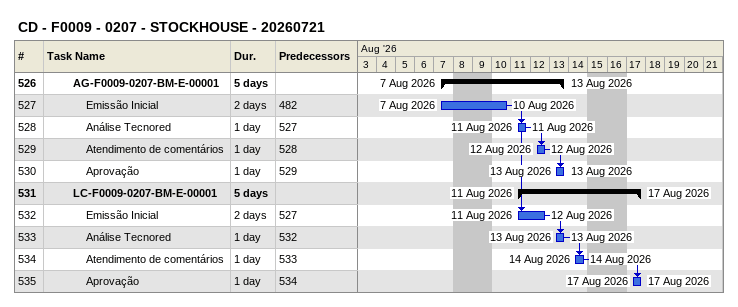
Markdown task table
CD - F0009 - 0207 - STOCKHOUSE - 20260721

| ID | Level | Task | Duration | Start | Finish | Predecessors |
|---|---|---|---|---|---|---|
| 526 | 3 | **AG-F0009-0207-BM-E-00001** | 5d | 2026-08-07 | 2026-08-13 |  |
| 527 | 4 | Emissão Inicial | 2d | 2026-08-07 | 2026-08-10 | 482 |
| 528 | 4 | Análise Tecnored | 1d | 2026-08-11 | 2026-08-11 | 527 |
| 529 | 4 | Atendimento de comentários | 1d | 2026-08-12 | 2026-08-12 | 528 |
| 530 | 4 | Aprovação | 1d | 2026-08-13 | 2026-08-13 | 529 |
| 531 | 3 | **LC-F0009-0207-BM-E-00001** | 5d | 2026-08-11 | 2026-08-17 |  |
| 532 | 4 | Emissão Inicial | 2d | 2026-08-11 | 2026-08-12 | 527 |
| 533 | 4 | Análise Tecnored | 1d | 2026-08-13 | 2026-08-13 | 532 |
| 534 | 4 | Atendimento de comentários | 1d | 2026-08-14 | 2026-08-14 | 533 |
| 535 | 4 | Aprovação | 1d | 2026-08-17 | 2026-08-17 | 534 |
